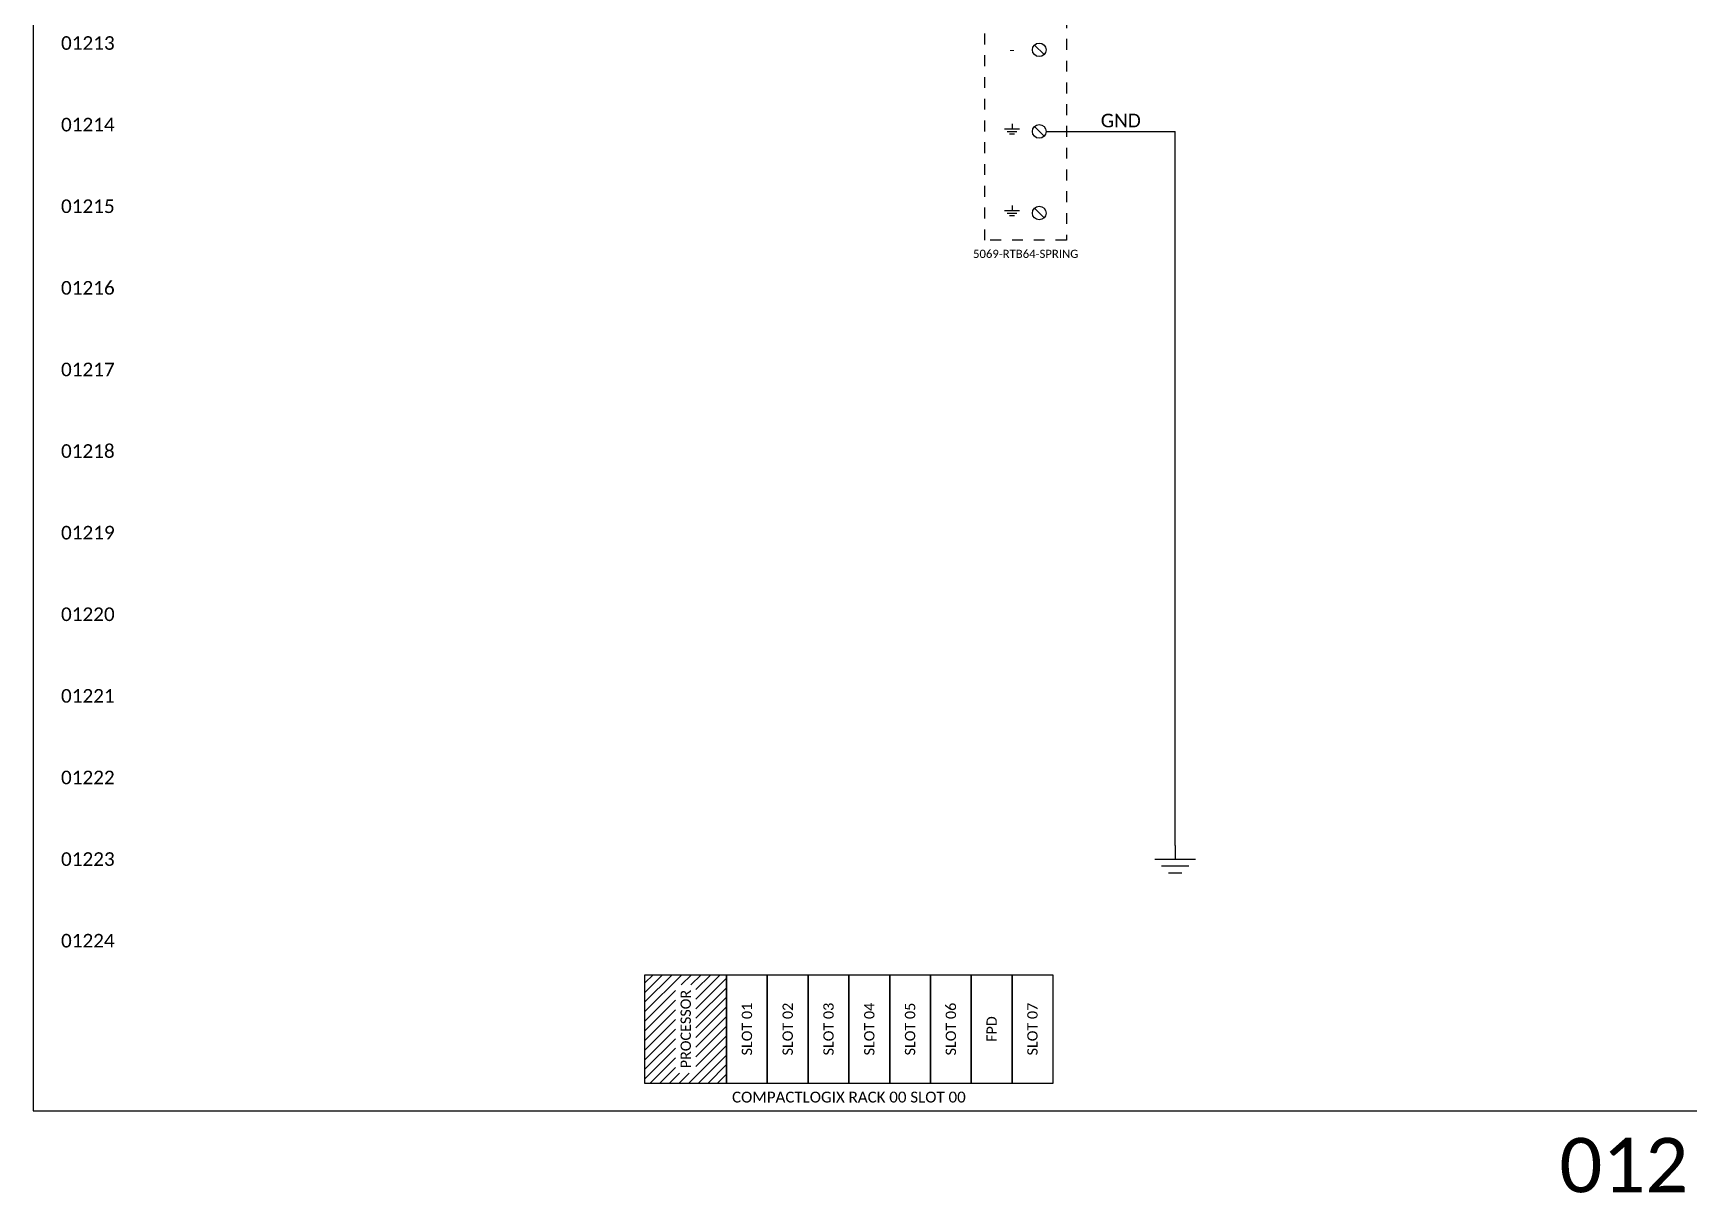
# Model space of a CAD drawing. Header units: inches. Extents: x 0 to 316, y -1 to 150.
# Drawn here: x 62 to 77.22, y 21.24 to 31.9 of the extents above; entities that cross this region are included whole.
import ezdxf
from ezdxf.enums import TextEntityAlignment as Align

# ---------------------------------------------------------------- set-up
doc = ezdxf.new("R2010")
doc.units = ezdxf.units.IN
doc.header["$MEASUREMENT"] = 0
doc.linetypes.add('DASHED', pattern=[0.75, 0.5, -0.25])
doc.linetypes.add('HIDDEN2', pattern=[0.1875, 0.125, -0.0625])
doc.styles.add('Calibri', font='calibri.ttf')

# ---------------------------------------------------------------- blocks, each defined once
blk = doc.blocks.new('TERM')
at = {"color": 2}
blk.add_line((-0.044, 0.044), (0.044, -0.044), dxfattribs=at)
blk.add_circle((0, 0), 0.0625, dxfattribs=at)
blk = doc.blocks.new('GND')
at = {"color": 3}
for p, q in [((0, 0), (0, -0.125)), ((-0.1875, -0.125), (0.1875, -0.125)), ((-0.125, -0.1875), (0.125, -0.1875)), ((-0.0625, -0.25), (0.0625, -0.25))]:
    blk.add_line(p, q, dxfattribs=at)

msp = doc.modelspace()

# ---------------------------------------------------------------- hatches: boundary and pattern name
at = {"linetype": 'Continuous'}
h = msp.add_hatch(dxfattribs=at)
h.set_pattern_fill('ANSI31', color=2, scale=0.5)
h.set_pattern_definition([(45, (62.1875, -1), (-0.04419417, 0.04419417), [])])
h.paths.add_polyline_path([(68.375, 23.25), (67.625, 23.25), (67.625, 22.25), (68.375, 22.25)])
h.paths.add_polyline_path([(68.0625, 23), (68.0625, 22.5), (67.9375, 22.5), (67.9375, 23)], flags=0)
h.paths.add_polyline_path([(68.09375, 22.34375), (68.09375, 23.15625), (67.90625, 23.15625), (67.90625, 22.34375)], flags=16)

# ---------------------------------------------------------------- linework, layer by layer
at = {"color": 3, "linetype": 'Continuous'}
for p in [(71.3125, 31), (72.5, 24.4375)]:
    msp.add_line(p, (72.5, 31), dxfattribs=at)
at = {"ltscale": 0.25}
msp.add_lwpolyline([(62, 22), (92, 22), (92, 43), (62, 43)], close=True, dxfattribs=at)
at = {"color": 2, "linetype": 'HIDDEN2', "ltscale": 0.5}
msp.add_lwpolyline([(70.75, 34.25), (71.5, 34.25), (71.5, 30), (70.75, 30)], close=True, dxfattribs=at)
at = {"color": 2, "linetype": 'Continuous'}
for points in [[(67.625, 23.25), (68.375, 23.25), (68.375, 22.25), (67.625, 22.25)], [(68.375, 23.25), (68.75, 23.25), (68.75, 22.25), (68.375, 22.25)], [(68.75, 23.25), (69.125, 23.25), (69.125, 22.25), (68.75, 22.25)], [(69.125, 23.25), (69.5, 23.25), (69.5, 22.25), (69.125, 22.25)], [(69.5, 23.25), (69.875, 23.25), (69.875, 22.25), (69.5, 22.25)], [(69.875, 23.25), (70.25, 23.25), (70.25, 22.25), (69.875, 22.25)], [(70.25, 23.25), (70.625, 23.25), (70.625, 22.25), (70.25, 22.25)], [(70.625, 23.25), (71, 23.25), (71, 22.25), (70.625, 22.25)], [(71, 23.25), (71.375, 23.25), (71.375, 22.25), (71, 22.25)]]:
    msp.add_lwpolyline(points, close=True, dxfattribs=at)

# ---------------------------------------------------------------- block references
for name, p in [('TERM', (71.25, 31.75)), ('TERM', (71.25, 31)), ('TERM', (71.25, 30.25)), ('GND', (72.5, 24.4375))]:
    msp.add_blockref(name, p)
at = {"xscale": 0.3644344934278313, "yscale": 0.3644344934278313, "zscale": 0.3644344934278313}
for p in [(71, 31.06833), (71, 30.31833)]:
    msp.add_blockref('GND', p, dxfattribs=at)

# ---------------------------------------------------------------- texts
at = {"style": 'Calibri'}
for s, p in [('01213', (62.75, 31.75)), ('01214', (62.75, 31)), ('01215', (62.75, 30.25)), ('01216', (62.75, 29.5)), ('01217', (62.75, 28.75)), ('01218', (62.75, 28)), ('01219', (62.75, 27.25)), ('01220', (62.75, 26.5)), ('01221', (62.75, 25.75)), ('01222', (62.75, 25)), ('01223', (62.75, 24.25)), ('01224', (62.75, 23.5))]:
    msp.add_text(s, height=0.125, dxfattribs=at).set_placement(p, align=Align.RIGHT)
at = {"linetype": 'DASHED', "style": 'Calibri'}
msp.add_text('-', height=0.1, dxfattribs=at).set_placement((71, 31.75), align=Align.MIDDLE_CENTER)
at = {"color": 3, "style": 'Calibri'}
msp.add_text('GND', height=0.125, dxfattribs=at).set_placement((72, 31), align=Align.BOTTOM_CENTER)
at = {"color": 6, "style": 'Calibri'}
msp.add_text('5069-RTB64-SPRING', height=0.075, dxfattribs=at).set_placement((71.125, 29.875), align=Align.MIDDLE_CENTER)
at = {"color": 3, "style": 'Calibri'}
for s, p in [('PROCESSOR', (68, 22.75)), ('SLOT 04', (69.6875, 22.75)), ('SLOT 06', (70.4375, 22.75)), ('SLOT 07', (71.1875, 22.75)), ('SLOT 01', (68.5625, 22.75)), ('SLOT 02', (68.9375, 22.75)), ('SLOT 03', (69.3125, 22.75)), ('SLOT 05', (70.0625, 22.75)), ('FPD', (70.8125, 22.75))]:
    msp.add_text(s, height=0.095, rotation=90, dxfattribs=at).set_placement(p, align=Align.MIDDLE_CENTER)
msp.add_text('COMPACTLOGIX RACK 00 SLOT 00', height=0.1, dxfattribs=at).set_placement((69.5, 22.125), align=Align.MIDDLE_CENTER)
at = {"style": 'Calibri'}
msp.add_text('012', height=0.5, dxfattribs=at).set_placement((76.625, 21.5), align=Align.MIDDLE_CENTER)

doc.saveas('drawing.dxf')
